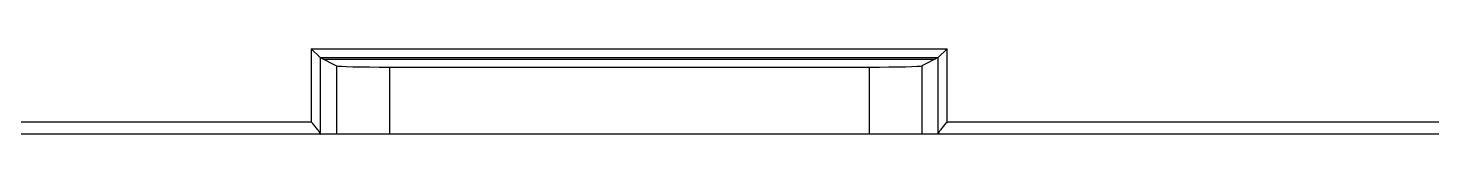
# Model space of a CAD drawing. Header units: millimetres. Extents: x 562 to 17351, y 2396 to 6995.
# Drawn here: x 14305.2 to 14384.8, y 3868.7 to 3873.6 of the extents above; entities that cross this region are included whole.
import ezdxf

# ---------------------------------------------------------------- set-up
doc = ezdxf.new("R2010")
doc.units = ezdxf.units.MM

# ---------------------------------------------------------------- blocks, each defined once
blk = doc.blocks.new('DTGCNV')
at = {"color": 7, "linetype": 'Continuous'}
for p, q in [((13099.103, 4677.532), (13135.133, 4677.532)), ((13099.103, 4677.532), (13099.603, 4677.032)), ((13099.103, 4677.532), (13099.103, 4673.397)), ((13134.634, 4677.032), (13135.133, 4677.532)), ((13135.133, 4673.397), (13135.133, 4677.532)), ((13099.603, 4677.032), (13134.633, 4677.032)), ((13099.603, 4677.032), (13100.529, 4676.569)), ((13099.603, 4677.032), (13099.603, 4672.735)), ((13099.777, 4676.945), (13134.46, 4676.945)), ((13134.633, 4677.032), (13133.707, 4676.569)), ((13134.634, 4672.735), (13134.634, 4677.032)), ((13100.529, 4676.569), (13100.529, 4672.697)), ((13103.525, 4676.495), (13130.711, 4676.495)), ((13103.525, 4676.495), (13103.525, 4672.697)), ((13130.711, 4676.495), (13130.711, 4672.697)), ((13133.707, 4676.569), (13133.707, 4672.697)), ((13316.618, 4672.697), (12717.118, 4672.697)), ((12970.76, 4673.397), (13099.103, 4673.397)), ((13135.133, 4673.397), (13179.144, 4673.397))]:
    blk.add_line(p, q, dxfattribs=at)
for centre, major_axis, ratio, start_param, end_param in [((13099.604, 4677.532), (0, 0.5), 0.052408, -3.193953, -3.167773), ((13134.632, 4677.532), (0, 0.5), 0.052408, -3.115413, -3.089233), ((13103.525, 4676.573), (3, 0), 0.026186, -3.089233, -1.570796), ((13130.711, 4676.573), (3, 0), 0.026186, -1.570796, -0.05236), ((13099.615, 4673.397), (0, 0.7), 0.052408, -3.470593, -3.141593), ((13134.622, 4673.397), (0, 0.7), 0.052408, -3.141593, -2.812592)]:
    blk.add_ellipse(centre, major_axis=major_axis, ratio=ratio, start_param=start_param, end_param=end_param, dxfattribs=at)
for points, knots in [([(13099.603, 4672.735), (13099.602, 4672.739), (13099.6, 4672.746), (13099.596, 4672.759), (13099.59, 4672.772), (13099.58, 4672.792), (13099.564, 4672.82), (13099.541, 4672.855), (13099.514, 4672.893), (13099.474, 4672.948), (13099.417, 4673.021), (13099.344, 4673.111), (13099.266, 4673.205), (13099.185, 4673.301), (13099.131, 4673.365), (13099.103, 4673.397)], [0, 0, 0, 0, 0.013463, 0.028958, 0.046471, 0.065932, 0.110248, 0.160922, 0.216933, 0.277361, 0.408429, 0.549248, 0.696374, 0.84732, 1, 1, 1, 1]), ([(13135.133, 4673.397), (13135.106, 4673.365), (13135.051, 4673.301), (13134.971, 4673.205), (13134.893, 4673.111), (13134.82, 4673.021), (13134.763, 4672.948), (13134.722, 4672.893), (13134.695, 4672.855), (13134.672, 4672.82), (13134.656, 4672.792), (13134.646, 4672.772), (13134.64, 4672.759), (13134.636, 4672.746), (13134.634, 4672.739), (13134.634, 4672.735)], [0, 0, 0, 0, 0.152678, 0.303619, 0.450743, 0.591561, 0.722626, 0.783052, 0.839064, 0.889738, 0.93406, 0.953523, 0.971039, 0.986537, 1, 1, 1, 1])]:
    blk.add_open_spline(points, degree=3, knots=knots, dxfattribs=at)
blk = doc.blocks.new('*U61')
blk.add_blockref('DTGCNV', (-13016.618, -4845.197))
blk = doc.blocks.new('*U62')
at = {"color": 0, "linetype": 'ByBlock', "lineweight": -2, "transparency": 16777216}
blk.add_blockref('*U61', (1800, 0), dxfattribs=at)

msp = doc.modelspace()

# ---------------------------------------------------------------- block references
msp.add_blockref('*U62', (12438.816, 4041.217))

doc.saveas('drawing.dxf')
